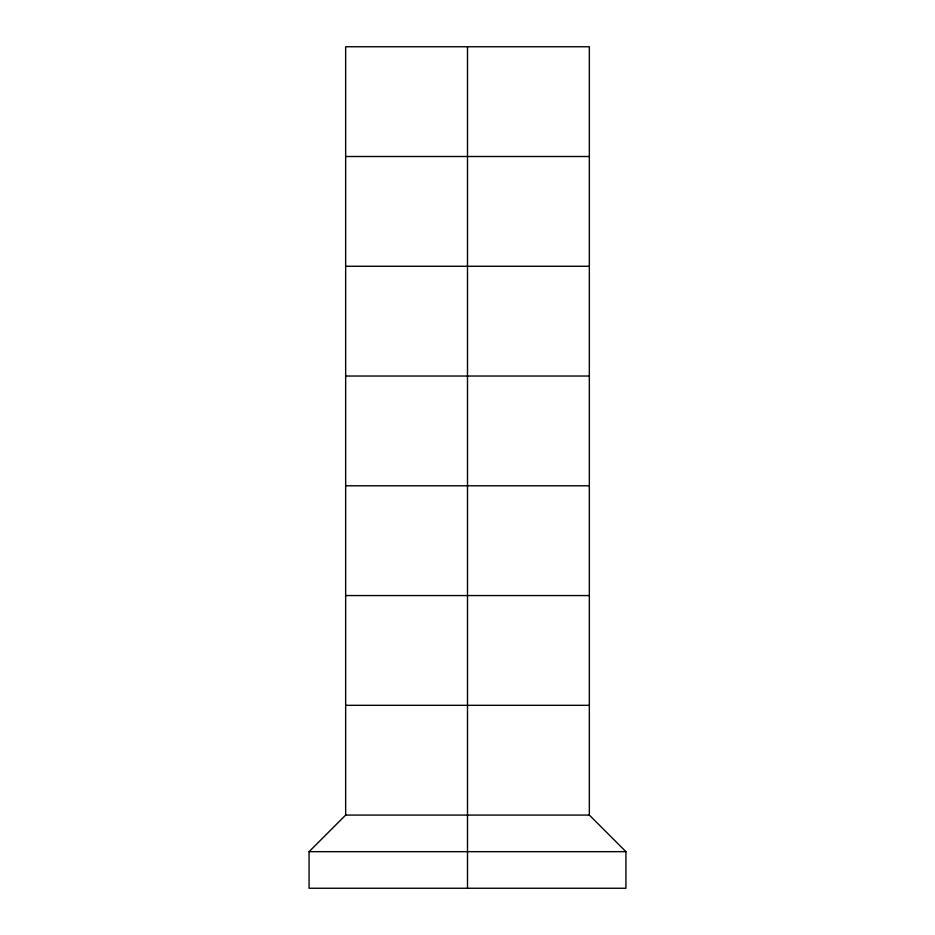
<?xml version="1.0" encoding="UTF-8"?>
<svg xmlns="http://www.w3.org/2000/svg" width="935" height="935" viewBox="0 0 935 935"><rect width="100%" height="100%" fill="white"/><g stroke="black" fill="none" stroke-linecap="round" stroke-linejoin="round"><path stroke-width="1.4" d="M309.076 851.668L345.658 815.075L345.658 46.75L589.342 46.75L589.342 815.075L625.924 851.668L625.924 888.25L309.076 888.25L309.076 851.668L625.924 851.668M345.658 156.507L589.342 156.507M345.658 266.276L589.342 266.276M345.658 376.034L589.342 376.034M345.658 485.791L589.342 485.791M345.658 595.56L589.342 595.56M345.658 705.317L589.342 705.317M345.658 815.075L589.342 815.075M467.5 46.75L467.5 888.25"/></g></svg>
